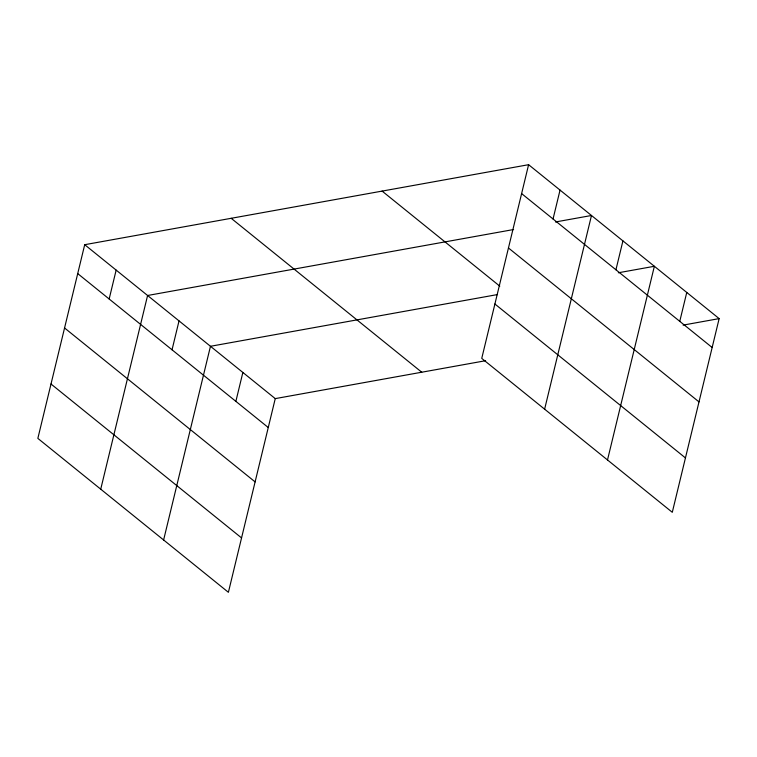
<?xml version="1.0" encoding="UTF-8"?>
<svg xmlns="http://www.w3.org/2000/svg" width="757" height="757" viewBox="0 0 757 757"><rect width="100%" height="100%" fill="white"/><g stroke="black" fill="none" stroke-linecap="round" stroke-linejoin="round"><path stroke-width="1.14" d="M84.708 244.7L37.85 438.388L228.396 592.305L275.255 398.617L84.708 244.7L528.604 164.695L719.15 318.612L672.292 512.3L481.745 358.383L528.604 164.695M109.159 298.996L116.152 270.098M100.728 489.183L147.587 295.495L513.587 229.532M172.038 349.791L179.03 320.892M163.616 539.968L210.465 346.29L497.434 294.568M235.872 401.352L242.865 372.453M553.045 218.991L560.038 190.092M544.624 409.168L591.482 215.49L555.439 221.981M615.933 269.785L622.926 240.887M607.502 459.963L654.36 266.284L618.327 272.775M679.767 321.347L686.76 292.448M275.255 398.617L485.597 360.711M683.107 325.113L719.15 318.612M521.611 193.593L712.157 347.51M508.458 247.974L699.004 401.891M382.115 191.095L499.79 286.155M494.898 304.002L685.445 457.919M231.188 218.3L421.744 372.217M77.716 273.599L268.262 427.525M64.563 327.98L255.109 481.897M51.003 384.007L241.559 537.924"/></g></svg>
